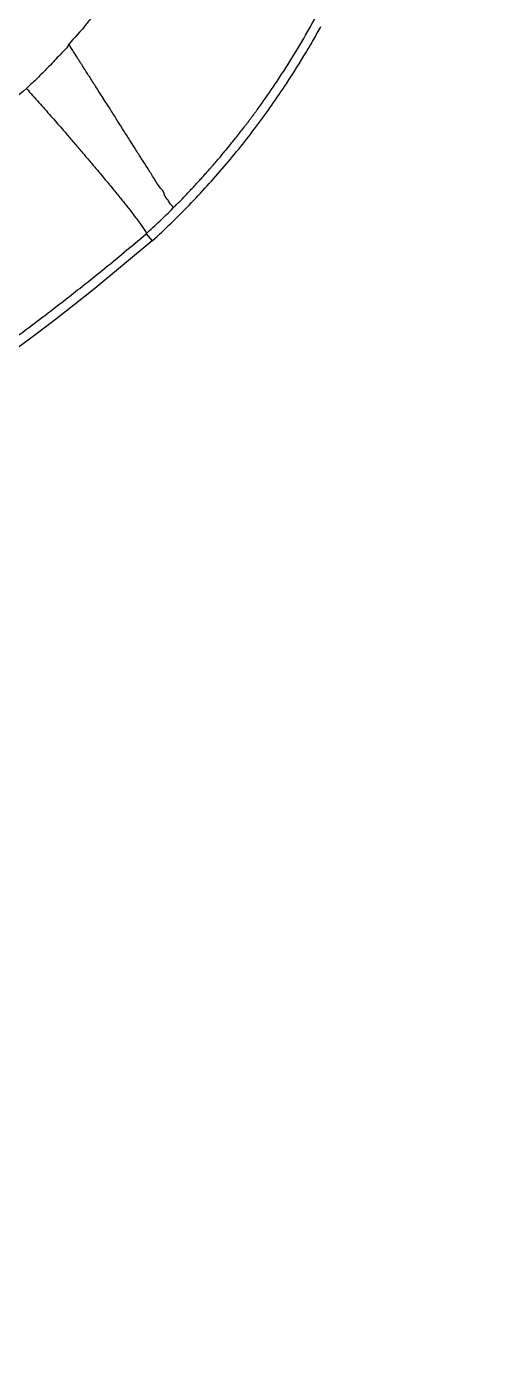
# Model space of a CAD drawing. Header units: millimetres. Extents: x 1145859089 to 1147511753, y -1047484727 to -1047247487.
# Drawn here: x 1145998167.4 to 1145998219.1, y -1047439580.6 to -1047439436.7 of the extents above; entities that cross this region are included whole.
import ezdxf
from ezdxf.xclip import XClip

# ---------------------------------------------------------------- set-up
doc = ezdxf.new("R2010")
doc.units = ezdxf.units.MM
doc.header["$LTSCALE"] = 100
doc.header["$MEASUREMENT"] = 0
doc.header["$XCLIPFRAME"] = 2
doc.layers.get('0').update_dxf_attribs({"linetype": 'CONTINUOUS'})
doc.layers.add('XREF', color=135, linetype='CONTINUOUS')
doc.layers.add('단지배치도$0$W240910', color=135, linetype='CONTINUOUS')

# ---------------------------------------------------------------- blocks, each defined once
blk = doc.blocks.new('단지배치도$0$zw$9902')
at = {"layer": '단지배치도$0$W240910', "linetype": 'ByBlock', "ltscale": 20}
for p, q in [((60040.2, -68090.6), (60033.97, -68095.75)), ((60039.53, -68089.84), (60040.2, -68090.6)), ((60033.97, -68095.75), (60031.68, -68097.57)), ((60031.68, -68097.57), (60029.36, -68099.36)), ((60029.36, -68099.36), (60027.03, -68101.13)), ((60027.03, -68101.13), (60024.67, -68102.86))]:
    blk.add_line(p, q, dxfattribs=at)
at = {"layer": '단지배치도$0$W240910'}
for radius in [11431.38, 11931.38]:
    blk.add_arc((57394.29, -57699.4), radius, 251.62775, 321.418131, dxfattribs=at)
at = {"layer": '단지배치도$0$W240910', "linetype": 'ByBlock', "ltscale": 20}
for centre, radius, start, end in [((59978.58, -68023.38), 91.22, 330.1206, 331.1557), ((59979.71, -68024.04), 89.91, 329.1563, 330.1205)]:
    blk.add_arc(centre, radius, start, end, dxfattribs=at)
for points, knots in [([(60046.7, -68037.43), (60046.38, -68038.91), (60046.04, -68040.53), (60045.57, -68042.31), (60045.43, -68042.83), (60045.27, -68043.4), (60045.07, -68044.08), (60044.86, -68044.78), (60044.66, -68045.42), (60044.51, -68045.9), (60044.37, -68046.3), (60044.23, -68046.73), (60044, -68047.4), (60043.56, -68048.63), (60042.6, -68051.09), (60041.58, -68053.4), (60040.69, -68055.19), (60040.38, -68055.81), (60040.1, -68056.34), (60039.86, -68056.8), (60039.62, -68057.25), (60039.39, -68057.66), (60039.13, -68058.12), (60038.87, -68058.58), (60038.57, -68059.11), (60038.25, -68059.63), (60037.94, -68060.16), (60037.62, -68060.67), (60037.19, -68061.36), (60036.64, -68062.2), (60035.96, -68063.2), (60035.27, -68064.19), (60034.54, -68065.2), (60033.81, -68066.16), (60032.99, -68067.18), (60032.44, -68067.93), (60030.72, -68069.72), (60031.17, -68069.35)], [0, 0, 0, 0, 4.518138, 4.98761, 5.519291, 6.113066, 6.768875, 7.649409, 8.317802, 8.774307, 9.159361, 9.580814, 10.143028, 11.268688, 13.525753, 18.051297, 18.832091, 19.524161, 20.127712, 20.643007, 21.07032, 21.66195, 22.040052, 22.651282, 23.261655, 23.871211, 24.480004, 25.088098, 25.695569, 26.903457, 28.109964, 29.315847, 30.522095, 31.839608, 33.002428, 34.150196, 35.90749, 35.90749, 35.90749, 35.90749]), ([(60056.82, -68068.34), (60057.5, -68067.16), (60058.8, -68064.76), (60060.59, -68061.09), (60061.86, -68058.17), (60062.77, -68055.88), (60063.36, -68054.3), (60063.93, -68052.67), (60064.39, -68051.3), (60064.68, -68050.36), (60064.9, -68049.67), (60065.06, -68049.14), (60065.23, -68048.53), (60065.42, -68047.89), (60065.62, -68047.16), (60065.81, -68046.43), (60066, -68045.7), (60066.2, -68044.94), (60066.4, -68044.1), (60066.59, -68043.28), (60066.7, -68042.77), (60066.75, -68042.55)], [0, 0, 0, 0, 4.079477, 8.173509, 12.258182, 13.624922, 15.556668, 17.341206, 18.787337, 19.89692, 20.299669, 20.957982, 21.543963, 22.208089, 22.963843, 23.808245, 24.467429, 25.2359, 26.153896, 27.076101, 27.737024, 27.737024, 27.737024, 27.737024]), ([(60042.44, -68087.06), (60042.53, -68086.97), (60042.72, -68086.78), (60043.11, -68086.39), (60043.52, -68085.97), (60043.94, -68085.54), (60044.26, -68085.19), (60044.58, -68084.86), (60044.94, -68084.47), (60045.31, -68084.07), (60045.69, -68083.65), (60046.08, -68083.21), (60046.44, -68082.81), (60046.77, -68082.42), (60047.07, -68082.08), (60047.52, -68081.56), (60048.06, -68080.91), (60048.66, -68080.18), (60049.18, -68079.54), (60049.63, -68078.97), (60049.98, -68078.52), (60050.26, -68078.15), (60050.5, -68077.85), (60050.73, -68077.54), (60050.95, -68077.24), (60051.18, -68076.93), (60051.41, -68076.63), (60052.13, -68075.64), (60053.39, -68073.84), (60055.13, -68071.18), (60056.27, -68069.29), (60056.82, -68068.34)], [0, 0, 0, 0, 0.364712, 0.816026, 1.647545, 2.136878, 2.616944, 3.07875, 3.515096, 4.197461, 4.704629, 5.225353, 5.952016, 6.317413, 6.772418, 7.31695, 8.384317, 9.28608, 10.155054, 10.858087, 11.4787, 11.864184, 12.245075, 12.625956, 13.006823, 13.387674, 13.768505, 14.149315, 17.056546, 20.361245, 23.674338, 23.674338, 23.674338, 23.674338]), ([(60031.17, -68069.35), (60030.87, -68069.81), (60030, -68070.59), (60029.25, -68071.46), (60028.84, -68071.87)], [0, 0, 0, 0, 1.67337, 3.440113, 3.440113, 3.440113, 3.440113]), ([(60040.14, -68083.44), (60039.93, -68083.11), (60039.51, -68082.45), (60038.88, -68081.47), (60038.29, -68080.54), (60037.79, -68079.75), (60037.36, -68079.08), (60037.03, -68078.56), (60036.73, -68078.08), (60036.44, -68077.63), (60036.11, -68077.1), (60035.69, -68076.44), (60035.23, -68075.73), (60034.76, -68074.99), (60034.35, -68074.34), (60033.96, -68073.73), (60033.61, -68073.19), (60033.23, -68072.58), (60032.74, -68071.81), (60032.22, -68071), (60031.77, -68070.29), (60031.45, -68069.78), (60031.26, -68069.49), (60031.17, -68069.35)], [0, 0, 0, 0, 1.179301, 2.342456, 3.506143, 4.473842, 5.160793, 5.879994, 6.325824, 6.855944, 7.496249, 8.18678, 9.210974, 10.025851, 10.82309, 11.530409, 12.18399, 12.757494, 13.698048, 14.901772, 15.656142, 16.207344, 16.706154, 16.706154, 16.706154, 16.706154]), ([(60040.2, -68090.6), (60041.58, -68089.34), (60044.26, -68086.73), (60048.04, -68082.59), (60051.55, -68078.21), (60054.49, -68074.04), (60056.21, -68071.3), (60056.91, -68070.13)], [0, 0, 0, 0, 5.604425, 11.208847, 16.813268, 22.417692, 26.509652, 26.509652, 26.509652, 26.509652]), ([(60028.84, -68071.87), (60028.48, -68072.25), (60027.72, -68072.99), (60026.96, -68073.73), (60026.56, -68074.09)], [0, 0, 0, 0, 1.552487, 3.184526, 3.184526, 3.184526, 3.184526]), ([(60026.56, -68074.09), (60024.72, -68075.69), (60020.82, -68078.89), (60015.06, -68083.37), (60011.08, -68086.15), (60009.26, -68087.45)], [0, 0, 0, 0, 7.294095, 15.152219, 21.860712, 21.860712, 21.860712, 21.860712]), ([(60026.56, -68074.09), (60026.98, -68074.62), (60027.9, -68075.59), (60029.18, -68077.06), (60030.3, -68078.34), (60031.27, -68079.46), (60032.13, -68080.47), (60032.99, -68081.47), (60033.9, -68082.55), (60034.84, -68083.66), (60035.79, -68084.81), (60036.65, -68085.86), (60037.42, -68086.82), (60038.07, -68087.65), (60038.46, -68088.18), (60038.64, -68088.41)], [0, 0, 0, 0, 2.033653, 3.997936, 5.842594, 7.124382, 8.466422, 9.808844, 11.093688, 12.698846, 14.169551, 15.553294, 16.788003, 17.853596, 18.737237, 18.737237, 18.737237, 18.737237]), ([(60041.53, -68085.63), (60041.46, -68085.25), (60040.78, -68084.61), (60040.4, -68083.85), (60040.14, -68083.44)], [0, 0, 0, 0, 1.157815, 2.59619, 2.59619, 2.59619, 2.59619]), ([(60042.44, -68087.06), (60042.54, -68086.93), (60042.08, -68086.64), (60041.93, -68086.15), (60041.58, -68085.86), (60041.53, -68085.63)], [0, 0, 0, 0, 0.492114, 1.004173, 1.690206, 1.690206, 1.690206, 1.690206]), ([(60039.53, -68089.84), (60039.78, -68089.61), (60040.27, -68089.15), (60041.25, -68088.23), (60041.97, -68087.53), (60042.44, -68087.06)], [0, 0, 0, 0, 1.007293, 2.015024, 4.025202, 4.025202, 4.025202, 4.025202]), ([(60038.64, -68088.41), (60038.78, -68088.59), (60039.02, -68088.91), (60039.29, -68089.37), (60039.55, -68089.67), (60039.53, -68089.84)], [0, 0, 0, 0, 0.671798, 1.181179, 1.684516, 1.684516, 1.684516, 1.684516]), ([(60029.87, -68097.66), (60030.1, -68097.49), (60030.92, -68096.85), (60032.55, -68095.58), (60035.56, -68093.17), (60037.95, -68091.18), (60039.53, -68089.84)], [0, 0, 0, 0, 0.863277, 3.109586, 6.217393, 12.429605, 12.429605, 12.429605, 12.429605]), ([(60019.82, -68105.01), (60020.67, -68104.42), (60022.06, -68103.44), (60023.75, -68102.23), (60026.27, -68100.4), (60028.23, -68098.93), (60029.87, -68097.66)], [0, 0, 0, 0, 3.107718, 5.114105, 6.219866, 12.457963, 12.457963, 12.457963, 12.457963])]:
    blk.add_open_spline(points, degree=3, knots=knots, dxfattribs=at)
blk = doc.blocks.new('단지배치도')
blk.add_blockref('단지배치도$0$zw$9902', (141034.19, 142437.16))

msp = doc.modelspace()

# ---------------------------------------------------------------- block references
at = {"layer": 'XREF'}
ref = msp.add_blockref('단지배치도', (1145797106.633357, -1047513806.462535), dxfattribs=at)
XClip(ref).set_block_clipping_path([(72982.4064819524, 34919.7593965298), (360382.4067475507, 255319.7593436697)])

doc.saveas('drawing.dxf')
